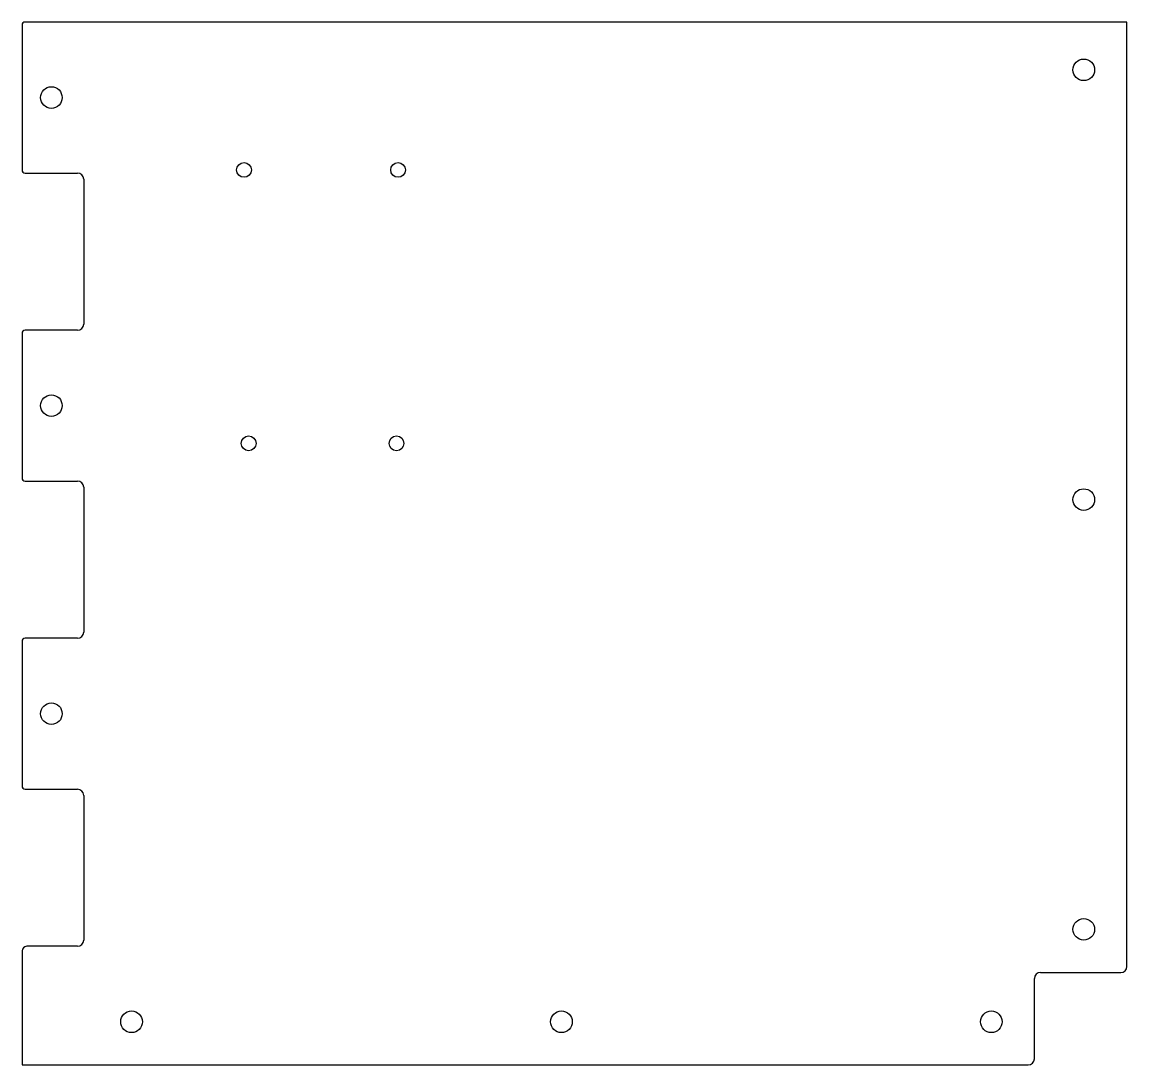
# Model space of a CAD drawing. Header units: inches. Extents: x -7.1 to 7.1, y -6.7 to 6.7.
import ezdxf

# ---------------------------------------------------------------- set-up
doc = ezdxf.new("R2010")
doc.units = ezdxf.units.IN
doc.layers.add('CUTOUTS', color=1, linetype='CONTINUOUS')
doc.layers.add('PERIMETER', color=5, linetype='CONTINUOUS')

msp = doc.modelspace()

# ---------------------------------------------------------------- linework, layer by layer
at = {"layer": 'CUTOUTS'}
for centre, radius in [((6.506, 6.053), 0.138), ((-6.683, 5.699), 0.138), ((-4.222, 4.774), 0.0945), ((-2.254, 4.774), 0.0945), ((-6.683, 1.762), 0.138), ((-4.163, 1.28), 0.0945), ((-2.274, 1.28), 0.0945), ((6.506, 0.561), 0.138), ((-6.683, -2.175), 0.138), ((6.506, -4.931), 0.138), ((-5.659, -6.112), 0.138), ((-0.167, -6.112), 0.138), ((5.325, -6.112), 0.138)]:
    msp.add_circle(centre, radius, dxfattribs=at)
at = {"layer": 'PERIMETER'}
for p, q in [((7.057, 6.663), (-7.018, 6.663)), ((7.057, -5.404), (7.057, 6.663)), ((-7.057, 6.624), (-7.057, 4.774)), ((-7.018, 4.734), (-6.348, 4.734)), ((-6.27, 4.656), (-6.27, 2.805)), ((-7.057, 2.687), (-7.057, 0.837)), ((-6.348, 2.726), (-7.018, 2.726)), ((-7.018, 0.797), (-6.348, 0.797)), ((-6.27, 0.719), (-6.27, -1.132)), ((-7.057, -1.25), (-7.057, -3.1)), ((-6.348, -1.211), (-7.018, -1.211)), ((-7.018, -3.14), (-6.348, -3.14)), ((-6.27, -3.219), (-6.27, -5.069)), ((-7.057, -5.207), (-7.057, -6.663)), ((-6.348, -5.148), (-6.998, -5.148)), ((5.955, -5.482), (6.978, -5.482)), ((5.876, -6.585), (5.876, -5.561)), ((-7.057, -6.663), (5.797, -6.663))]:
    msp.add_line(p, q, dxfattribs=at)
for centre, radius, start, end in [((-7.018, 6.624), 0.0394, 90, 180), ((-7.018, 4.774), 0.0394, 180, 270), ((-6.348, 4.656), 0.0787, 0, 90), ((-7.018, 2.687), 0.0394, 90, 180), ((-6.348, 2.805), 0.0787, -90, 0), ((-7.018, 0.837), 0.0394, 180, 270), ((-6.348, 0.719), 0.0787, 0, 90), ((-7.018, -1.25), 0.0394, 90, 180), ((-6.348, -1.132), 0.0787, -90, 0), ((-7.018, -3.1), 0.0394, 180, 270), ((-6.348, -3.219), 0.0787, 0, 90), ((-6.348, -5.069), 0.0787, -90, 0), ((-6.998, -5.207), 0.0591, 90, 180), ((5.955, -5.561), 0.0787, 90, 180), ((6.978, -5.404), 0.0787, -90, 0), ((5.797, -6.585), 0.0787, -90, 0)]:
    msp.add_arc(centre, radius, start, end, dxfattribs=at)

doc.saveas('drawing.dxf')
